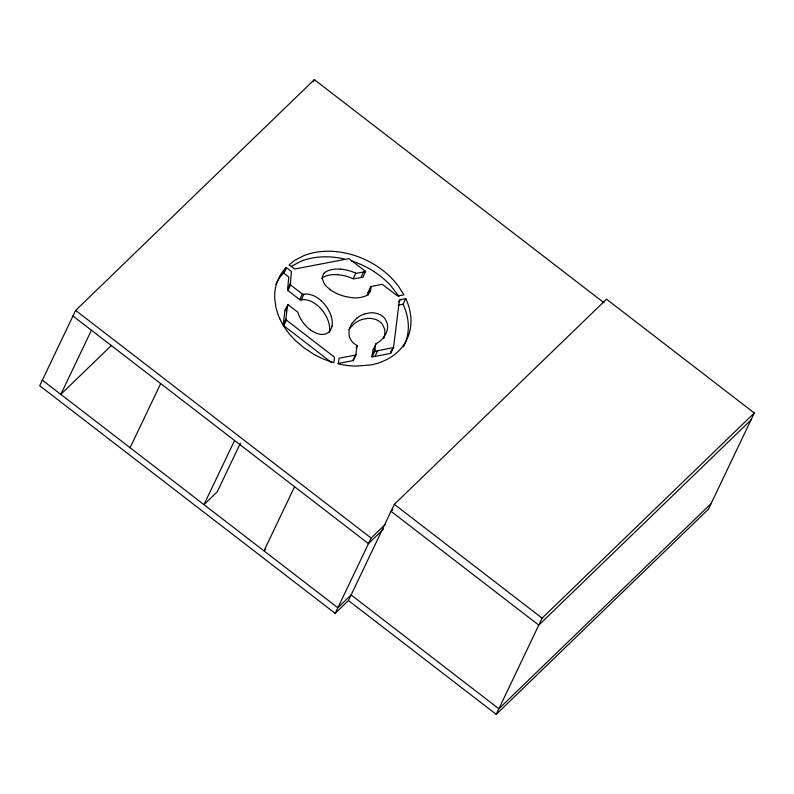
<?xml version="1.0" encoding="UTF-8"?>
<svg xmlns="http://www.w3.org/2000/svg" width="794" height="794" viewBox="0 0 794 794"><rect width="100%" height="100%" fill="white"/><g stroke="black" fill="none" stroke-linecap="round" stroke-linejoin="round"><path stroke-width="1.19" d="M355.702 355.037L357.191 345.628L355.176 344.298A11.086 8.406 25.5 0 1 352.079 341.678L350.223 338.869A16.108 12.218 25.5 0 1 349.171 335.832L348.983 331.376A31.055 23.542 25.5 0 1 352.407 322.791M276.689 282.475A129.859 98.456 25.5 0 1 280.371 276.659L283.547 273.047L288.768 276.997L287.587 290.237L299.973 299.864L302.276 299.785A11.483 8.704 25.5 0 1 305.759 299.745L309.938 300.847A18.957 14.371 25.5 0 1 314.613 303.308L317.362 305.353A31.363 23.78 25.5 0 1 318.722 306.544A32.425 24.574 25.5 0 1 324.796 313.908A37.387 28.346 25.5 0 1 328.825 322.87A30.688 23.264 25.5 0 1 329.441 331.723A26.083 19.771 25.5 0 1 329.232 332.17M279.816 318.811A74.924 56.801 25.5 0 1 278.277 315.149L276.004 307.794L274.724 298.465A69.286 52.523 25.5 0 1 276.391 284.183L279.349 276.898A129.859 98.456 25.5 0 1 283.031 271.082L286.207 267.469L291.428 271.419L290.247 284.659L302.633 294.286L304.936 294.207A11.483 8.704 25.5 0 1 308.419 294.167L312.598 295.269A18.957 14.371 25.5 0 1 317.272 297.73L320.022 299.775A31.363 23.78 25.5 0 1 321.381 300.966M284.947 310.315L283.18 324.974A1.072 0.814 25.5 0 0 283.389 325.401L330.592 361.806M287.607 304.737L285.84 319.396A1.072 0.814 25.5 0 0 286.048 319.823L333.252 356.228M353.102 360.595L353.648 358.461M374.699 351.037L375.562 344.556A1.479 1.122 25.5 0 1 376.019 343.931L373.349 349.499A1.479 1.122 25.5 0 0 372.902 350.134L372.019 356.734M401.506 299.427L399.382 300.281L393.536 347.504L374.649 351.395L371.989 356.972L390.509 353.39L391.204 350.759M334.185 359.722L334.443 357.459A1.032 0.784 25.5 0 0 334.125 356.933A4.307 3.265 25.5 0 0 333.649 356.526L333.42 356.357M333.817 362.62L334.105 360.367M353.449 360.178L356.119 354.541M384.782 334.304L384.256 336.696M603.946 302.742L314.335 79.648L75.619 310.424L39.7 385.725L335.197 613.355L348.467 600.532L394.35 504.329L606.547 299.189L754.3 412.999L708.407 509.212L496.22 714.352L348.467 600.532M91.419 330.235L60.83 394.37L111.597 345.291M130.087 447.727L160.676 383.581M313.263 81.871L314.335 79.648M283.26 273.176L285.88 267.647M283.964 273.245L286.624 267.667M287.497 289.701L290.157 284.123M287.934 290.594L290.594 285.016M283.18 324.567L285.84 318.99M283.756 325.748L286.416 320.171M299.705 299.666L302.365 294.098M301.134 300.023L303.794 294.445M234.558 440.491L203.969 504.637L217.228 491.814L240.433 443.151M337.708 274.704A37.794 28.653 25.5 0 1 353.161 278.714L355.821 273.136A1.241 0.943 25.5 0 0 356.635 273.255L364.367 271.796M353.161 278.704A1.241 0.943 25.5 0 0 353.975 278.833L360.923 277.523L363.583 271.955M365.558 271.379L363.057 277.086L362.104 277.285M368.128 295.08A11.295 8.555 25.5 0 0 368.158 294.564L368.009 292.907L370.709 286.584L381.954 284.331A1.27 0.963 25.5 0 1 382.48 284.46L397.476 295.934L403.938 294.872L398.409 286.078L393.546 280.222A71.758 54.399 25.5 0 0 377.597 266.605A70.209 53.228 25.5 0 0 356.724 256.204A72.343 54.846 25.5 0 0 342.135 252.423A71.132 53.923 25.5 0 0 303.804 255.648L294.167 260.621L289.125 264.958M368.744 291.964L371.403 286.386M356.119 347.951L357.181 345.718M294.574 486.732L263.985 550.867L265.752 549.16M372.207 355.206L374.867 349.628M398.975 301.928L400.037 299.705M374.957 356.387L377.616 350.809M405.734 298.633L403.074 304.211A71.023 53.843 25.5 0 1 403.332 346.948M390.281 353.459L392.941 347.881M390.966 352.774L393.626 347.196M335.197 613.355L371.116 538.064L385.368 524.288M496.22 714.352L542.104 618.149L754.3 412.999M275.796 284.222L276.223 283.339M352.377 322.781L356.982 318.017M324.051 273.454L322.682 275.836A11.324 8.585 25.5 0 0 322.414 279.19L324.18 283.547A18.183 13.786 25.5 0 0 326.91 286.862L330.304 289.701M392.812 509.569L391.025 511.296L538.779 625.116L750.975 419.976M383.502 529.092L368.456 543.642L72.949 316.002M711.067 503.634L498.88 708.774L351.127 594.954L337.857 607.777L42.36 380.147M291.507 266.198L301.134 261.216A71.132 53.923 25.5 0 1 339.475 257.99A72.343 54.846 25.5 0 1 344.368 258.983M364.764 271.707L365.716 271.518M361.707 277.374L360.923 277.523M369.984 291.716L368.098 292.132L368.009 292.907M401.992 299.338L405.615 298.653M399.332 304.916L402.955 304.231M398.846 305.005L398.112 305.144M337.907 363.523L352.854 360.665L355.514 355.087L339.971 358.054A15.384 11.662 25.5 0 0 339.504 358.163A1.102 0.834 25.5 0 0 339.088 358.392L338.363 363.87A69.098 52.384 25.5 0 0 355.871 366.103L370.431 365.002A68.473 51.918 25.5 0 0 383.393 361.141L387.353 359.235A73.534 55.749 25.5 0 0 394.707 354.461L397.933 351.692A71.023 53.843 25.5 0 0 405.794 298.623M333.609 362.59L327.416 360.565A70.438 53.397 25.5 0 1 313.69 354.193L303.844 347.742L295.169 340.279A70.309 53.297 25.5 0 1 279.825 318.801M288.123 304.747L285.046 310.027L285.463 310.325M330.761 361.935L330.989 362.104A4.307 3.265 25.5 0 1 331.426 362.451M365.419 271.26L348.864 258.646L294.782 269.017L289.324 265.127M286.158 310.851L285.582 310.414L288.242 304.836L297.383 311.883A1.638 1.241 25.5 0 1 297.919 312.657L298.226 313.491A37.507 28.435 25.5 0 0 305.343 325.332M394.35 504.329L542.104 618.149M75.619 310.424L371.116 538.064M399.064 296.569L390.886 285.8A71.758 54.399 25.5 0 0 374.937 272.183A70.209 53.228 25.5 0 0 354.064 261.782A72.343 54.846 25.5 0 0 351.712 260.998M370.669 287.329L370.818 288.986A11.295 8.555 25.5 0 1 370.123 291.884L368.237 294.266A17.16 13.002 25.5 0 1 364.734 296.37L360.565 297.482A31.482 23.87 25.5 0 1 351.851 297.681L345.579 296.579A42.072 31.899 25.5 0 1 342.671 295.765A33.09 25.09 25.5 0 1 330.264 289.75M323.962 273.384A17.329 13.141 25.5 0 1 330.125 270.01A29.11 22.073 25.5 0 1 340.368 269.166M340.368 269.126A37.794 28.653 25.5 0 1 355.821 273.136M321.838 278.436A17.329 13.141 25.5 0 1 327.465 275.578M327.416 275.488A29.11 22.073 25.5 0 1 337.708 274.744M356.992 318.027A33.487 25.388 25.5 0 1 363.94 314.176M363.95 314.186A32.852 24.912 25.5 0 1 365.18 313.789L370.341 312.826A19.245 14.59 25.5 0 1 374.56 312.975L377.527 313.62A11.741 8.903 25.5 0 1 382.083 315.883A12.307 9.33 25.5 0 1 383.125 316.727A11.632 8.823 25.5 0 1 385.199 318.999L387.105 323.118A21.2 16.069 25.5 0 1 387.432 328.726L386.926 331.118A36.494 27.671 25.5 0 1 375.909 343.812M374.242 348.834A36.494 27.671 25.5 0 1 373.249 349.39M384.346 336.725A36.494 27.671 25.5 0 1 383.631 338.572M348.973 329.49A31.055 23.542 25.5 0 1 349.747 328.369L354.322 323.595A33.487 25.388 25.5 0 1 361.28 319.754A32.852 24.912 25.5 0 1 362.511 319.367L367.682 318.404A19.245 14.59 25.5 0 1 371.9 318.553L374.857 319.198A11.741 8.903 25.5 0 1 379.423 321.461A12.307 9.33 25.5 0 1 380.455 322.304A11.632 8.823 25.5 0 1 382.539 324.577L384.445 328.696A21.2 16.069 25.5 0 1 384.772 334.304M321.401 300.946A32.425 24.574 25.5 0 1 327.456 308.33M327.465 308.32A37.387 28.346 25.5 0 1 331.485 317.292M331.406 317.292A30.688 23.264 25.5 0 1 332.1 326.145M331.991 326.116A26.083 19.771 25.5 0 1 331.783 327.049L330.304 330.443A14.451 10.957 25.5 0 1 327.882 332.855L325.947 333.837A10.927 8.287 25.5 0 1 322.622 334.453L320.121 334.274A14.481 10.977 25.5 0 1 316.498 333.291L311.605 330.731A26.649 20.197 25.5 0 1 310.216 329.758M310.206 329.768A26.927 20.406 25.5 0 1 305.392 325.302"/></g></svg>
